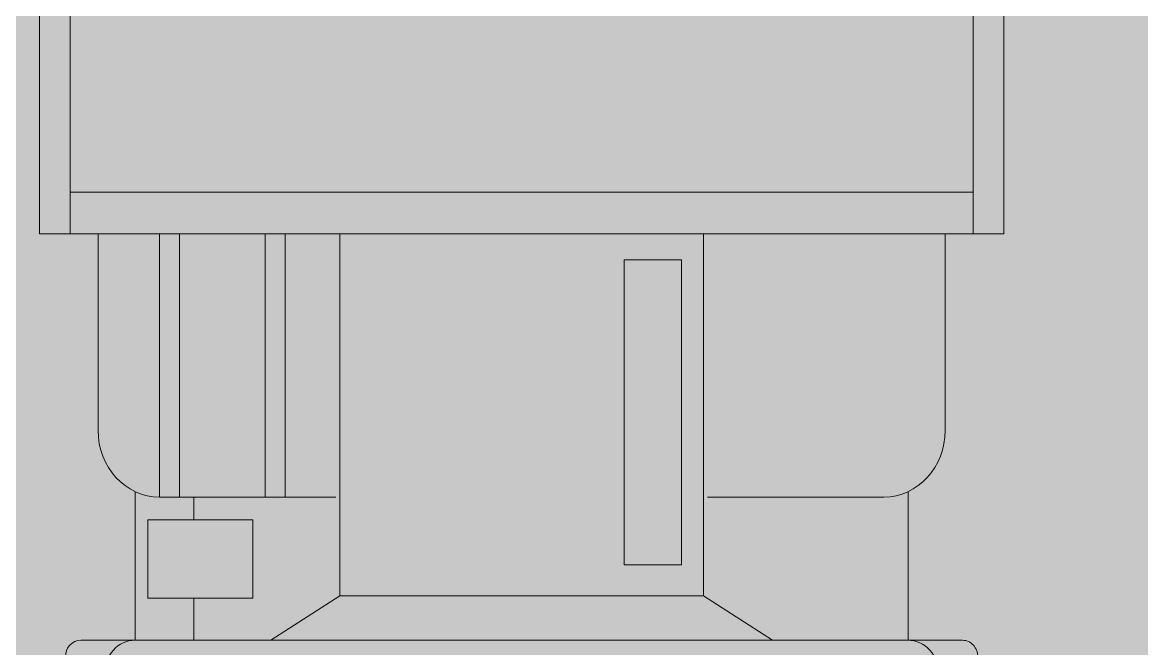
# Model space of a CAD drawing. Header units: millimetres. Extents: x -284281 to 1648660, y -821378 to -151356.
# Drawn here: x 423610 to 426513, y -201374 to -199750 of the extents above; entities that cross this region are included whole.
import ezdxf

# ---------------------------------------------------------------- set-up
doc = ezdxf.new("R2010")
doc.units = ezdxf.units.MM
doc.header["$MEASUREMENT"] = 0
doc.layers.add('Cars', color=7, linetype='Continuous')

# ---------------------------------------------------------------- blocks, each defined once
blk = doc.blocks.new('Dalle_31_2', base_point=(360548, -295062.6))
at = {"linetype": 'Continuous', "lineweight": 0, "true_color": 0x6f6f6f}
h = blk.add_hatch(color=8, dxfattribs=at)
h.paths.add_polyline_path([(360548, -295062.6), (487920.3, -293826.9), (487920.3, -270902.7), (487462.6, -270902.7), (472885.8, -271040.8), (472885.8, -271062.3, 0.001346), (472885.8, -271073), (472896.7, -273095.2, -0.414214), (470907.5, -275106), (462184.1, -275106, -0.005189), (462131, -275116.1), (454147.5, -275196.2), (438770.5, -275253.2, -0.386553), (436572.6, -273475.4, -0.025189), (436562.2, -273329.3), (436569.5, -267730.3, -0.098562), (436800.2, -266943.7), (436817.2, -266951.5, -0.258849), (438655, -265605.8), (438652.7, -265587.3), (439337.1, -265587.3), (439337.1, -265687.3), (439337.1, -270687.3), (469237.1, -270687.3), (469237.1, -265687.3), (470907.5, -265687.3), (472605.1, -265687.3), (472605.1, -163737.6), (371862.6, -163737.6), (371862.6, -271040.6), (371883, -271040.6), (371883.2, -272000.5), (371882.7, -272000.5, -0.409427), (367883.2, -275935), (360548, -275935)])
h.paths.add_polyline_path([(377135.1, -260640), (373845.1, -260640), (373845.1, -248365), (373845.1, -243090), (373845.1, -242190), (377135.1, -242190)], flags=0)
h.paths.add_polyline_path([(380203, -193810.6), (380203, -171995.6), (431505.8, -171995.6), (464309.6, -171995.6), (464309.6, -262265.6), (464309.6, -262365.6), (438593.7, -262350.6), (437925.6, -262350.6), (436549.6, -262350.6), (436549.6, -189810.6), (412055.1, -189810.6), (412055.1, -201780.6), (412055.1, -204495.6), (415454.1, -204495.6), (415454.1, -208495.6), (415454.1, -218295.6), (405655.1, -218295.6), (405655.1, -222495.6), (415474.6, -222495.6), (415474.6, -260810.6), (380203, -260810.6), (380203, -230015.6)], flags=0)
h.paths.add_polyline_path([(381436.6, -269433.9, -0.090319), (381558.3, -268727.6, -0.201449), (382612.2, -267592.7, -0.104211), (383417.5, -267415.1), (384017.5, -267409.4, -0.104045), (384824.9, -267571.2, -0.238255), (385983.8, -268953.3, -0.055189), (386036.4, -269390.3), (386038.4, -269611.4), (386050.6, -270890.3), (385792.1, -271892.8, -0.267949), (384069.6, -272909.1), (383469.6, -272914.8, -0.193717), (382078.8, -272370.2, -0.070569), (381728.2, -271931.3, -0.131652), (381450.8, -270933.8)], flags=0)
h.paths.add_polyline_path([(392016.5, -273452.1), (392030, -267377.8, -0.380557), (394016.5, -265609.8), (394094.2, -265609.8), (394094.2, -270609.8), (409094.2, -270609.8), (409094.2, -265609.8), (414055.7, -265609.8, -0.414214), (415555.7, -267109.8), (415555.7, -273660.7, -0.345502), (413836.8, -275433.4), (394027.3, -275599, -0.415791), (392016.5, -273599)], flags=0)
h.paths.add_polyline_path([(424209.6, -271504.1, -0.134474), (423930.5, -270484.9), (423930.5, -268984.9, -0.414214), (425930.5, -266984.9), (426530.5, -266984.9, -0.414214), (428530.5, -268984.9), (428530.5, -270484.9, -0.12882), (428273.5, -271465.6, -0.270936), (426530.5, -272484.9), (425930.5, -272484.9, -0.26498)], flags=0)
blk = doc.blocks.new('Truck Elev 02 16')
at = {"layer": 'Cars', "color": 25, "linetype": 'Continuous', "lineweight": 5, "true_color": 0x9a6861}
for p, q in [((-3393.4, 1250.1), (-15000.1, 1250.1)), ((-3393.4, -1250.1), (-3393.4, 1250.1)), ((-3393.4, 1170.6), (-15000.1, 1170.6)), ((-3501.1, -1170.6), (-3501.1, 1170.6)), ((-2339.3, 1143.4), (-2339.3, -1143.4)), ((-3393.4, 1098.4), (-2883.9, 1098.4)), ((-2339.3, 1002.3), (-2724.8, 1002.3)), ((-2710.7, 939.4), (-2710.7, 482)), ((-2454.7, 471.3), (-2339.3, 650.5)), ((-2454.7, 471.3), (-3393.4, 471.3)), ((-2454.7, -471.3), (-2454.7, 471.3)), ((-2535.1, 414.5), (-3325.6, 414.5)), ((-3325.6, 414.5), (-3325.6, 265.6)), ((-2535.1, 265.6), (-2535.1, 414.5)), ((-3325.6, 265.6), (-2535.1, 265.6)), ((-2454.7, -471.3), (-3393.4, -471.3)), ((-2710.7, -939.4), (-2710.7, -482)), ((-2454.7, -471.3), (-2339.3, -650.5)), ((-2710.7, -612.9), (-3393.4, -612.9)), ((-2710.7, -665.2), (-3393.4, -665.2)), ((-2448.6, -697.1), (-2651.5, -697.1)), ((-2651.5, -968.9), (-2651.5, -697.1)), ((-2448.6, -697.1), (-2448.6, -968.9)), ((-2651.5, -849.7), (-2710.7, -849.7)), ((-2448.6, -849.7), (-2339.3, -849.7)), ((-2710.7, -887.1), (-3393.4, -887.1)), ((-2710.7, -939.4), (-3393.4, -939.4)), ((-2448.6, -968.9), (-2651.5, -968.9)), ((-2339.3, -1002.3), (-2724.8, -1002.3)), ((-3393.4, -1098.4), (-2883.9, -1098.4)), ((-15000.1, -1170.6), (-3393.4, -1170.6)), ((-15000.1, -1250.1), (-3393.4, -1250.1))]:
    blk.add_line(p, q, dxfattribs=at)
for centre, major_axis, start_param, end_param in [((-2296, 1143.4), (43.3, 0), 1.570796, 3.141593), ((-2883.9, 939.4), (173.2, 0), 0, 1.570796), ((-2252.7, 1002.3), (86.6, 0), 1.570796, 3.141593), ((-2883.9, -939.4), (173.2, 0), 4.712389, 6.283185), ((-2252.7, -1002.3), (86.6, 0), 3.141593, 4.712389), ((-2296, -1143.4), (43.3, 0), 3.141593, 4.712389)]:
    blk.add_ellipse(centre, major_axis=major_axis, ratio=0.918295, start_param=start_param, end_param=end_param, dxfattribs=at)

msp = doc.modelspace()

# ---------------------------------------------------------------- block references
at = {"color": 9, "linetype": 'Continuous', "lineweight": 5}
msp.add_blockref('Dalle_31_2', (360547.96118, -295062.57111), dxfattribs=at)
at = {"layer": 'Cars', "color": 7, "linetype": 'Continuous', "lineweight": 5, "zscale": 1000, "rotation": 269.9999999999999}
msp.add_blockref('Truck Elev 02 16', (424904.76327, -203691.28003), dxfattribs=at)

doc.saveas('drawing.dxf')
